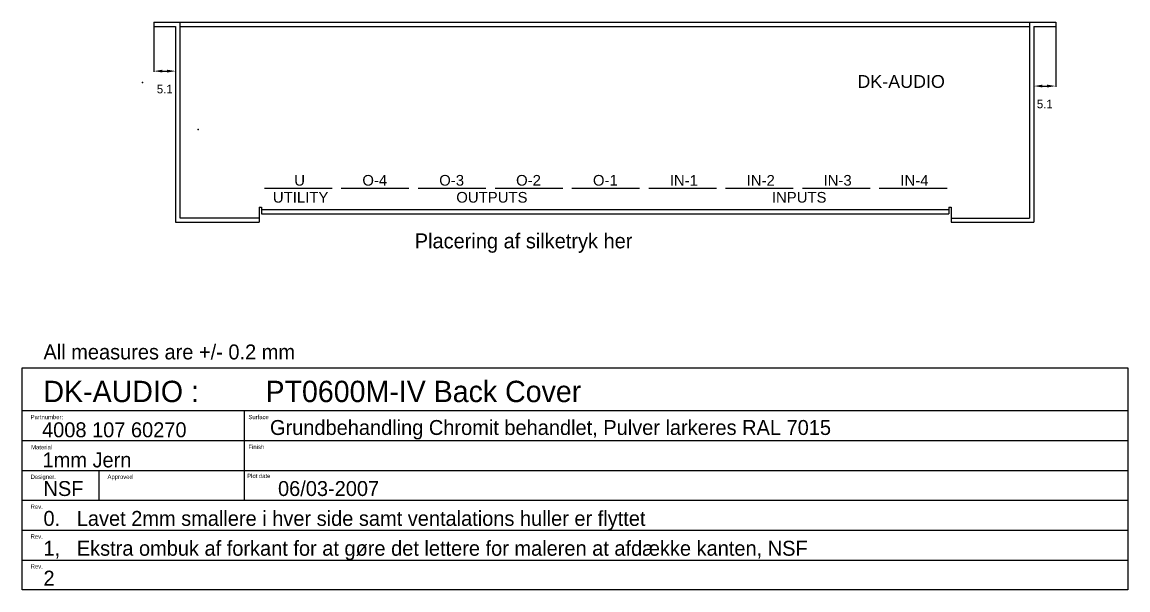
# Model space of a CAD drawing. Extents: x -123 to 309, y 96 to 516.
# Drawn here: x -102.5 to 156.4, y 95.7 to 228.7 of the extents above; entities that cross this region are included whole.
import ezdxf

# ---------------------------------------------------------------- set-up
doc = ezdxf.new("R2010")
doc.units = 0
doc.header["$LTSCALE"] = 7
doc.header["$MEASUREMENT"] = 0
doc.layers.get('DEFPOINTS').update_dxf_attribs({"linetype": 'CONTINUOUS'})
for name, color, linetype in [('BAGFRA', 4, 'CONTINUOUS'), ('kabinet', 4, 'CONTINUOUS'), ('kabinet_dim', 7, 'CONTINUOUS'), ('kabinet_head', 2, 'CONTINUOUS'), ('Silketryk_1', 7, 'CONTINUOUS')]:
    doc.layers.add(name, color=color, linetype=linetype)
doc.styles.add('DK-Audio', font='ARIAL.TTF')
doc.styles.add('ROMAND', font='romand', dxfattribs={"height": 3.5})
doc.dimstyles.new('DK-audio', dxfattribs={"dimtxt": 2, "dimasz": 2, "dimexe": 0.18, "dimexo": 0.0625, "dimgap": 0.09, "dimtad": 0, "dimtih": 1, "dimtoh": 1, "dimdec": 1, "dimzin": 0, "dimdsep": 46, "dimtxsty": 'Standard', "dimcen": 5, "dimadec": 0, "dimazin": 0, "dimtfac": 1, "dimtdec": 1, "dimtofl": 0, "dimtmove": 2, "dimatfit": 3, "dimfxl": 0, "dimtolj": 1, "dimtzin": 0, "dimarcsym": 0})

# ---------------------------------------------------------------- blocks, each defined once
blk = doc.blocks.new('*D68')
at = {"layer": 'DEFPOINTS', "color": 0}
for p in [(-71.7, 227.73), (-66.6, 227.73), (-66.6, 217.25)]:
    blk.add_point(p, dxfattribs=at)
at = {"layer": 'kabinet_dim', "color": 0, "lineweight": -2}
for p, q in [((-71.7, 227.67), (-71.7, 217.07)), ((-66.6, 227.67), (-66.6, 217.07)), ((-69.7, 217.25), (-68.6, 217.25))]:
    blk.add_line(p, q, dxfattribs=at)
at = {"layer": 'kabinet_dim', "color": 0}
for points in [[(-69.7, 217.58), (-69.7, 216.92), (-71.7, 217.25)], [(-68.6, 217.58), (-68.6, 216.92), (-66.6, 217.25)]]:
    blk.add_solid(points, dxfattribs=at)
at = {"layer": 'kabinet_dim', "color": 0, "insert": (-69.15, 213.03), "char_height": 2, "attachment_point": 5}
blk.add_mtext('\\A1;5.1', dxfattribs=at)
blk = doc.blocks.new('*D69')
at = {"layer": 'DEFPOINTS', "color": 0}
for p in [(134.4, 227.73), (139.5, 227.73), (139.5, 213.75)]:
    blk.add_point(p, dxfattribs=at)
at = {"layer": 'kabinet_dim', "color": 0, "lineweight": -2}
for p, q in [((134.4, 227.67), (134.4, 213.57)), ((139.5, 227.67), (139.5, 213.57)), ((136.4, 213.75), (137.5, 213.75))]:
    blk.add_line(p, q, dxfattribs=at)
at = {"layer": 'kabinet_dim', "color": 0}
for points in [[(136.4, 214.08), (136.4, 213.42), (134.4, 213.75)], [(137.5, 214.08), (137.5, 213.42), (139.5, 213.75)]]:
    blk.add_solid(points, dxfattribs=at)
at = {"layer": 'kabinet_dim', "color": 0, "insert": (136.95, 209.53), "char_height": 2, "attachment_point": 5}
blk.add_mtext('\\A1;5.1', dxfattribs=at)

msp = doc.modelspace()

# ---------------------------------------------------------------- linework, layer by layer
at = {"layer": 'kabinet', "color": 0, "linetype": 'ByBlock'}
for p, q in [((-71.7, 228.73), (-71.7, 227.73)), ((-65.6, 228.73), (-65.6, 182.84)), ((133.4, 228.73), (133.4, 182.83)), ((-66.6, 227.73), (-66.6, 181.84)), ((134.4, 227.73), (134.4, 181.85)), ((-47, 185.35), (-46.5, 185.35)), ((114.5, 185.35), (114.5, 183.85)), ((114.5, 185.35), (115, 185.35)), ((115, 185.35), (115, 181.85))]:
    msp.add_line(p, q, dxfattribs=at)
at = {"layer": 'kabinet', "color": 0}
for p in [(139.5, 228.73), (134.4, 227.73)]:
    msp.add_line(p, (139.5, 227.73), dxfattribs=at)
at = {"layer": 'kabinet', "color": 0, "linetype": 'ByBlock', "ltscale": 0.1}
for p, q in [((-47, 185.35), (-47, 181.85)), ((-46.5, 185.35), (-46.5, 183.85)), ((-46.5, 184.84), (114.5, 184.83)), ((-66.6, 181.84), (-47, 181.84)), ((-65.6, 182.84), (-47, 182.84)), ((-46.5, 183.84), (114.5, 183.83)), ((115, 182.83), (133.4, 182.83)), ((115, 181.83), (134.4, 181.83))]:
    msp.add_line(p, q, dxfattribs=at)
at = {"layer": 'kabinet_dim'}
for p, q in [((-71.7, 228.73), (139.5, 228.73)), ((-71.7, 227.73), (-66.6, 227.73)), ((-65.6, 227.73), (133.4, 227.73)), ((134.4, 227.73), (139.5, 227.73))]:
    msp.add_line(p, q, dxfattribs=at)
for p in [(-74.35, 214.6), (-61.3, 203.6)]:
    msp.add_point(p, dxfattribs=at)
at = {"layer": 'kabinet_head', "color": 0}
for p, q in [((-102.55, 147.7), (156.41, 147.7)), ((-102.55, 95.7), (-102.55, 147.7)), ((156.41, 147.7), (156.41, 95.7)), ((-102.55, 137.7), (156.41, 137.7)), ((-50.55, 137.7), (-50.55, 130.7)), ((-102.55, 130.7), (156.41, 130.7)), ((-50.55, 130.7), (-50.55, 123.7)), ((-102.55, 123.7), (156.41, 123.7)), ((-84.55, 123.7), (-84.55, 116.7)), ((-50.55, 123.7), (-50.55, 116.7)), ((-102.55, 116.7), (156.41, 116.7)), ((-102.55, 109.7), (156.41, 109.7)), ((-102.55, 102.7), (156.41, 102.7)), ((156.41, 95.7), (-102.55, 95.7))]:
    msp.add_line(p, q, dxfattribs=at)
at = {"layer": 'Silketryk_1', "color": 0, "lineweight": 30}
for p, q in [((-29.95, 189.72), (-45.8, 189.72)), ((-11.95, 189.72), (-27.8, 189.72)), ((6.05, 189.72), (-9.8, 189.72)), ((24.05, 189.72), (8.2, 189.72)), ((42.05, 189.72), (26.2, 189.72)), ((60.05, 189.72), (44.2, 189.72)), ((78.05, 189.72), (62.2, 189.72)), ((96.05, 189.72), (80.2, 189.72)), ((114.05, 189.72), (98.2, 189.72))]:
    msp.add_line(p, q, dxfattribs=at)

# ---------------------------------------------------------------- texts
at = {"layer": 'BAGFRA', "char_height": 2, "width": 2, "attachment_point": 9}
for insert in [(-96.04, 203.67), (-94.68, 196.88), (-100.78, 156.19), (-98.78, 156.19)]:
    msp.add_mtext('\\A1; ', dxfattribs=dict(at, insert=insert))
at = {"layer": 'kabinet', "color": 0}
msp.add_text('Placering af silketryk her', height=3.5, dxfattribs=at).set_placement((-10.6, 175.72))
at = {"layer": 'kabinet_head', "color": 0}
for s, height, p in [('All measures are +/- 0.2 mm', 3.5, (-97.55, 149.7)), ('DK-AUDIO :', 5, (-97.55, 139.7)), ('PT0600M-IV Back Cover', 5, (-45.55, 139.7)), ('Partnumber:', 1, (-100.55, 135.7)), ('4008 107 60270', 3.5, (-97.88, 131.46)), ('Surface', 1, (-49.55, 135.7)), ('Grundbehandling Chromit behandlet, Pulver larkeres RAL 7015', 3.5, (-44.5, 132)), ('Material', 1, (-100.43, 128.64)), ('Finish', 1, (-49.55, 128.7)), ('1mm Jern', 3.5, (-97.76, 124.4)), ('Designer.', 1, (-100.55, 121.7)), ('Approved', 1, (-82.55, 121.7)), ('Plot date', 1, (-49.85, 121.9)), ('NSF', 3.5, (-97.55, 117.7)), ('06/03-2007', 3.5, (-42.62, 117.7)), ('Rev.', 1, (-100.55, 114.7)), ('0.   Lavet 2mm smallere i hver side samt ventalations huller er flyttet   ', 3.5, (-97.55, 110.7)), ('Rev.', 1, (-100.55, 107.7)), ('1,   Ekstra ombuk af forkant for at gøre det lettere for maleren at afdække kanten, NSF', 3.5, (-97.55, 103.7)), ('Rev.', 1, (-100.55, 100.7)), ('2 ', 3.5, (-97.55, 96.7))]:
    msp.add_text(s, height=height, dxfattribs=at).set_placement(p)
at = {"layer": 'Silketryk_1', "color": 0, "style": 'DK-Audio'}
msp.add_text('DK-AUDIO', height=3, dxfattribs=at).set_placement((93.06, 213.32))
at = {"layer": 'Silketryk_1', "color": 0, "char_height": 2.5, "width": 4.8651, "attachment_point": 4, "style": 'ROMAND'}
for s, insert in [('{\\fArial|b0|i0|c0|p34;U}', (-38.82, 191.65)), ('{\\fArial|b0|i0|c0|p34;O-4}', (-22.87, 191.65)), ('{\\fArial|b0|i0|c0|p34;O-3}', (-4.87, 191.65)), ('{\\fArial|b0|i0|c0|p34;O-2}', (13.13, 191.65)), ('{\\fArial|b0|i0|c0|p34;O-1}', (31.13, 191.65)), ('{\\fArial|b0|i0|c0|p34;IN-1}', (49.13, 191.65)), ('{\\fArial|b0|i0|c0|p34;IN-2}', (67.13, 191.65)), ('{\\fArial|b0|i0|c0|p34;IN-3}', (85.13, 191.65)), ('{\\fArial|b0|i0|c0|p34;IN-4}', (103.13, 191.65)), ('{\\fArial|b0|i0|c0|p34;UTILITY}', (-43.82, 187.67)), ('{\\fArial|b0|i0|c0|p34;OUTPUTS}', (-0.87, 187.67)), ('{\\fArial|b0|i0|c0|p34;INPUTS}', (73.03, 187.67))]:
    msp.add_mtext(s, dxfattribs=dict(at, insert=insert))

# ---------------------------------------------------------------- dimensions: what is measured, and where the dimension line sits
at = {"layer": 'kabinet_dim'}
for base, p1, p2, picture, middle in [((-66.6, 217.25), (-71.7, 227.73), (-66.6, 227.73), '*D68', (-69.15, 213.03)), ((139.5, 213.75), (134.4, 227.73), (139.5, 227.73), '*D69', (136.95, 209.53))]:
    dim = msp.add_linear_dim(base=base, p1=p1, p2=p2, dimstyle='DK-audio', dxfattribs=at)
    dim.commit()
    dim.dimension.update_dxf_attribs({"geometry": picture, "text_midpoint": middle})

doc.saveas('drawing.dxf')
